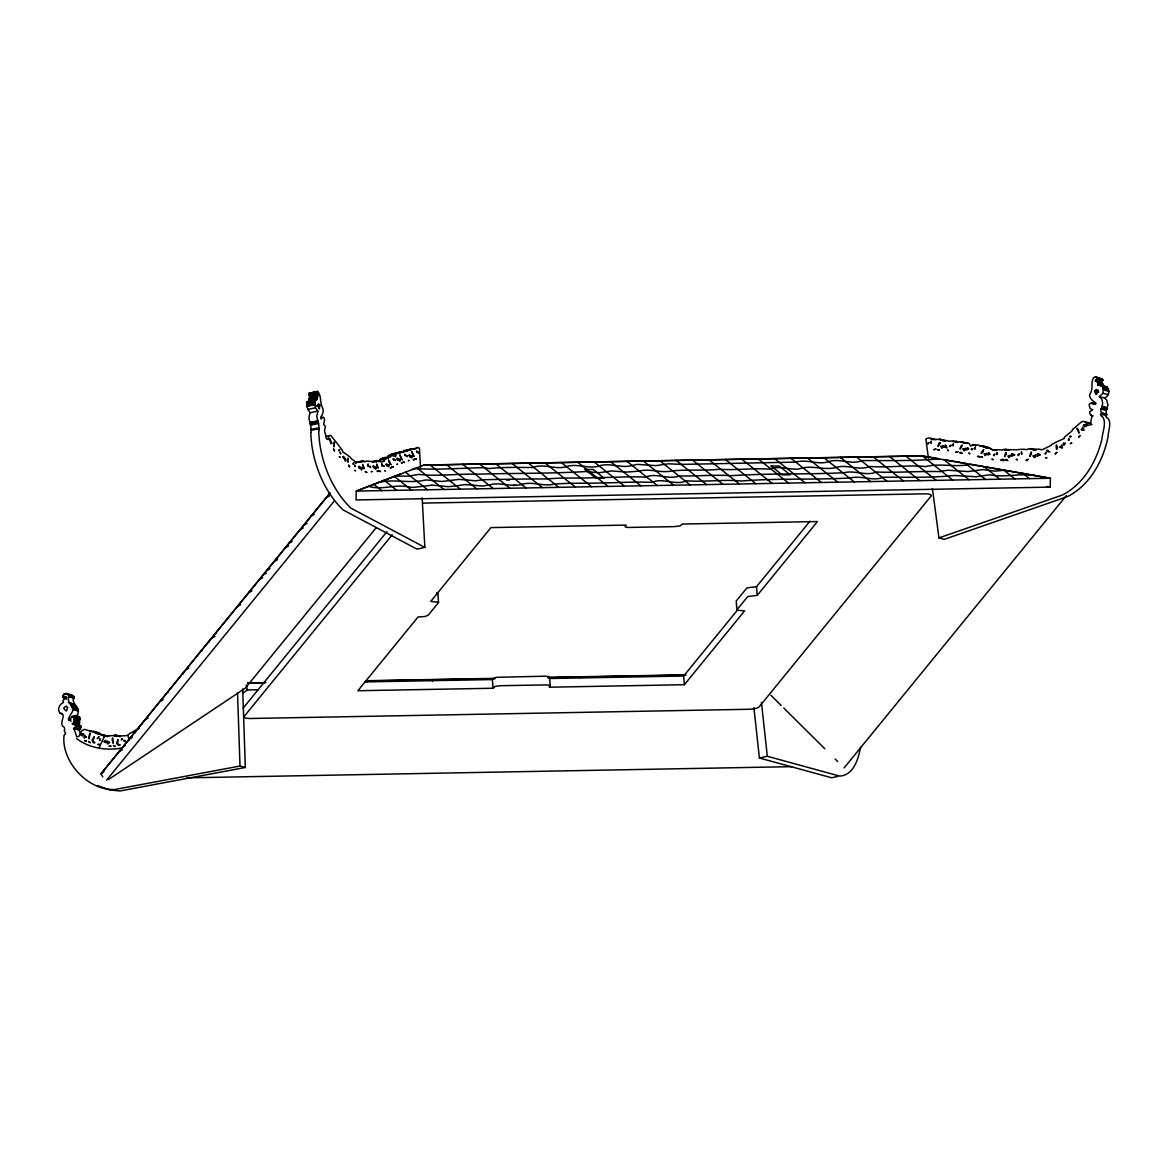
<?xml version="1.0" encoding="UTF-8"?>
<svg xmlns="http://www.w3.org/2000/svg" width="1168" height="1168" viewBox="0 0 1168 1168"><rect width="100%" height="100%" fill="white"/><g stroke="black" fill="none" stroke-linecap="round" stroke-linejoin="round"><path stroke-width="1.5" d="M308.834 395.31L310.206 397.178L308.965 399.076L309.374 400.989L307.155 402.011L306.615 406.333L309.973 412.757L317.886 411.048L315.404 407.807L314.469 401.865L315.199 400.142L317.287 399.281L317.9 394.434C316.046 390.857 307.242 398.843 308.907 393.353L317.521 391.324C321.828 395.631 319.55 402.332 322.426 407.515C324.062 410.508 322.923 414.29 320.689 417.268C321.317 421.955 321.623 415.969 323.711 417.385C326.383 420.349 321.507 424.32 325.113 425.94A3.256 1.431 77.8 0 1 325.273 427.897C324.251 429.882 324.368 430.656 325.332 433.737A29.156 12.833 77.8 0 1 325.872 436.452L326.368 438.818L327.624 439.46L329.069 435.649L330.675 435.357L336.486 442.584A6.745 2.964 77.8 0 1 336.793 442.862L342.385 450.454A1.986 0.876 77.8 0 1 342.647 451.797L348.108 455.535A1.664 0.73 77.8 0 1 348.473 456.016L349.743 456.878A7.169 3.154 77.8 0 1 350.02 456.995L350.648 457.768A4.73 2.088 77.8 0 1 350.896 458.396L356.43 462.499L357.875 461.827A8.877 3.913 77.8 0 1 358.81 461.769L362.08 461.389A1.986 0.876 77.8 0 1 362.43 461.608L363.54 461.345A6.585 2.891 77.8 0 1 363.774 461.214L364.46 461.506A6.468 2.847 77.8 0 1 364.839 461.973L366.256 461.039L372.198 461.579A8.293 3.65 77.8 0 1 373.088 461.535L376.14 461.185A1.854 0.818 77.8 0 1 376.461 461.404L378.782 461.068L379.965 459.506A1.883 0.832 77.8 0 1 380.286 459.593L389.849 456.936A6.687 2.949 77.8 0 1 390.214 457.257L391.236 455.768L393.587 455.841A11.067 4.876 77.8 0 0 394.039 455.695L395.061 456.308A7.431 3.27 77.8 0 1 395.529 456.776L396.083 453.856A7.475 3.285 77.8 0 1 396.799 453.739L399.354 452.585A1.883 0.832 77.8 0 1 399.69 452.731L401.412 452.147A6.687 2.949 77.8 0 1 401.777 452.527C403.865 449.957 406.391 452.235 407.982 450.6A7.475 3.285 77.8 0 1 408.712 450.483L411.267 449.33A1.883 0.832 77.8 0 1 411.589 449.476L413.326 448.877A6.687 2.949 77.8 0 1 413.691 449.257L417.487 447.344L419.443 448.191L420.495 467.477M401.047 473.843L356.269 491.071L356.036 499.948L1050.193 487.114L1050.426 478.252L970.491 464.295C955.979 467.711 940.444 462.908 925.596 466.572C906.821 464.689 888.702 468.018 869.737 466.426C859.677 470.981 847.837 464.426 837.252 467.112C825.104 471.2 811.205 464.265 799.043 468.967C789.422 470.149 778.735 465.171 769.537 469.2C752.718 467.842 736.205 470.456 719.634 469.273C703.662 470.952 687.251 469.229 671.571 470.996C660.752 473.361 649.788 468.178 639.246 471.113M65.539 697.573L62.868 696.843L62.605 695.821L64.342 693.734L66.299 693.485L71.628 694.96L74.256 697.15C69.306 702.698 84.169 711.531 72.226 707.428C70.372 703.472 66.824 701.238 68.941 695.69L66.299 693.485M72.226 707.428C76.884 710.042 63.583 719.43 71.19 721.138M72.182 709.064C80.899 708.669 78.825 713.648 75.278 717.4M387.572 457.228L388.156 455.564A7.475 3.285 77.8 0 1 388.886 455.462L391.441 454.308A1.883 0.832 77.8 0 1 391.776 454.454L399.748 452.512M132.232 737.621L131.969 737.183A2.526 2 -74.6 0 0 131.502 737.475L130.714 738.731M932.429 488.545L938.941 537.908L944.255 539.368L1067.669 496.502C1090.138 484.968 1103.118 460.864 1108.067 436.847C1108.009 431.299 1112.067 422.597 1107.717 418.042A8.629 6.818 -74.6 0 0 1106.928 417.837L1105.877 416.509L1106.549 413.72A5.344 4.219 -74.6 0 1 1106.154 411.107L1107.936 405.106L1106.797 400.201L1104.621 398.069L1099.292 396.594L1103.015 393.251L1103.307 387.28L1101.614 385.615L1097.672 384.856C1098.154 383.557 1097.555 380.68 1095.818 381.425L1095.467 380.067C1097.263 377.118 1103.015 382.943 1102.738 379.512L1095.409 376.957L1093.511 377.746C1090.386 382.973 1093.759 388.535 1090.065 393.747C1088.196 396.755 1091.934 400.682 1095.715 402.931C1095.686 406.858 1086.284 398.478 1090.197 408.683L1092.737 409.807L1089.759 411.808A3.256 2.57 -74.6 0 0 1089.934 413.764C1091.919 415.706 1092.43 415.808 1091.16 419.575A29.156 23.053 -74.6 0 0 1090.824 422.305L1090.459 424.685L1088.386 425.4L1084.911 421.677L1081.977 421.473L1073.275 428.875A6.745 5.329 -74.6 0 0 1072.72 429.255L1071.859 431.094L1064.442 437.109A1.986 1.562 -74.6 0 0 1064.296 438.467L1055.361 442.468A1.664 1.314 -74.6 0 0 1054.821 442.964L1052.733 443.884A7.169 5.665 -74.6 0 0 1052.266 444.015L1051.317 444.818A4.73 3.738 -74.6 0 0 1051.025 445.461L1042.031 449.826L1039.316 449.227A8.877 7.023 -74.6 0 0 1037.607 449.227L1031.665 449.008A1.986 1.562 -74.6 0 0 1031.081 449.257L1029.125 449.008A6.585 5.198 -74.6 0 0 1028.585 448.935L1027.417 449.242A6.468 5.125 -74.6 0 0 1026.862 449.738C1022.277 448.41 1018.292 450.176 1013.576 449.724A8.293 6.555 -74.6 0 0 1011.984 449.724L1006.436 449.534A1.854 1.475 -74.6 0 0 1005.896 449.768L1003.984 449.563A6.117 4.833 -74.6 0 0 1003.56 449.476L1002.48 449.768A6.074 4.803 -74.6 0 0 1001.954 450.22C998.041 448.527 993.749 451.855 990.61 448.527A7.475 5.913 -74.6 0 0 989.311 448.308L984.609 446.76A1.883 1.489 -74.6 0 0 984.055 446.862L983.471 446.03L980.667 446.351M1096.635 381.148C1099.73 381.323 1104.169 382.783 1103.001 386.316L1103.57 386.593C1110.111 385.761 1110.52 395.383 1104.724 397.996M103.952 737.388L104.025 736.336A1.986 1.562 -74.6 0 0 103.675 735.125C100.579 734.497 96.973 733.533 94.491 731.927A6.745 5.329 -74.6 0 0 93.98 731.898L89.702 730.788M92.447 731.723L84.373 729.314L81.599 731.037L78.869 736.409L76.767 736.833L76.037 734.73A29.156 23.053 -74.6 0 0 75.278 732.292L73.613 728.379C75.803 728.993 80.869 731.635 80.84 727.562A3.256 2.57 -74.6 0 0 80.694 725.591C67.335 724.481 76.489 723.109 73.993 716.145C70.81 715.999 70.62 719.707 68.532 720.408M80.694 725.591C73.453 727.62 87.089 713.984 73.993 716.145M1099.292 396.594C1103.38 399.149 1103.439 405.632 1100.913 409.004L1100.84 409.647A5.344 4.219 -74.6 0 0 1101.234 412.26L1107.133 414.757M403.106 451.374L403.354 451.038A1.883 0.832 77.8 0 1 403.675 451.184L411.662 449.257M376.388 461.929L376.87 461.433A7.475 3.285 77.8 0 1 377.556 461.185A6.117 2.701 77.8 0 1 377.717 461.039L378.359 461.302A6.074 2.672 77.8 0 1 378.709 461.74C380.87 460.104 383.688 462.981 384.783 459.725A7.475 3.285 77.8 0 1 385.469 459.462L387.893 457.798A1.883 0.832 77.8 0 1 388.199 457.885M391.82 454.381L399.952 451.958M403.719 451.111L411.851 448.687M1102.65 380.637L1100.796 381.527L1100.621 382.564L1102.081 382.637M1037.461 454.162L1037.695 453.87A2.526 2 -74.6 0 1 1038.177 453.899L1039.549 454.921L1038.294 455.724A39.508 31.229 -74.6 0 1 1037.228 456.192A10.483 8.293 -74.6 0 0 1037.461 455.33L1037.476 454.294L1040.133 454.907M1011.838 454.337L1012.057 454.06A2.351 1.854 -74.6 0 1 1012.51 454.089L1013.78 455.038L1012.612 455.797A36.996 29.258 -74.6 0 1 1011.619 456.221A9.826 7.767 -74.6 0 0 1011.838 455.418L1011.853 454.454L1014.496 455.067M117.866 739.782L117.632 743.812L119.91 744.994M422.159 497.977L424.86 547.398L416.947 549.121L343.042 509.905C322.996 490.589 311.535 460.075 310.805 432.773A8.629 3.796 77.8 0 1 311.214 432.54L310.907 428.437A5.344 2.351 77.8 0 0 310.79 425.809L308.848 418.071L309.973 412.757M424.86 547.398L350.955 508.182C330.909 488.881 319.448 458.367 318.718 431.065A8.629 3.796 77.8 0 1 319.141 430.831L318.82 426.714A5.344 2.351 77.8 0 0 318.703 424.101L316.762 416.363L317.886 411.048M860.539 747.403C858.363 758.879 853.589 775.435 839.617 776.078L767.318 756.28L759.404 758.003L753.9 707.604M73.613 728.379L75.19 727.737L75.526 726.102A3.256 2.57 -74.6 0 0 75.365 724.131L75.059 724.029M366.869 681.82L367.132 680.71L494.765 678.36M399.704 681.105L399.952 680.112M432.379 681.119L432.773 679.499M580.248 677.717L580.481 676.768M90.155 733.3L89.089 738.906L89.148 735.957A2.146 1.694 -74.6 0 0 89.206 735.475L89.98 733.825A3.139 2.482 -74.6 0 0 90.155 733.3L90.184 733.168M436.701 592.818L437.577 594.147M437.883 593.578L438.526 602.527L428.335 615.04L424.918 616.573L418.1 616.908L357.875 690.741L493.071 688.244L495.32 686.346L500.736 685.704L547.12 684.901L550.157 685.601L549.179 687.207L684.375 684.711L744.6 610.879L736.935 610.192L736.22 600.965L747.024 587.869L756.514 586.701L809.935 521.235M736.847 609.93L747.739 596.556L757.229 595.388L817.454 521.556L682.258 524.052L679.951 525.936L674.053 526.637L627.8 527.454L625.055 526.812L626.165 525.089L490.954 527.586L430.729 601.432L438.599 602.265M389.017 457.155L380.33 459.506L388.754 457.637M1094.533 391.236L1096.124 389.499L1097.949 390.083A1.898 1.504 -74.6 0 1 1098.183 391.09L1096.796 393.923A2.862 2.263 -74.6 0 1 1096.022 394.536L1094.533 391.236L1098.519 392.331M316.747 393.587L317.521 391.324M1005.108 459.871L1006.509 459.462A5.081 4.015 -74.6 0 1 1006.977 459.725L1005.108 459.871L1007.867 460.659M62.868 696.843L64.795 696.741L65.131 697.646L62.868 700.785L63.452 702.479C58.415 704.406 56.225 712.582 62.357 714.028M1101.804 413.282L1100.548 414.801L1101.599 416.363A8.629 6.818 -74.6 0 1 1102.402 416.567C1107.03 422.393 1102.285 432.364 1101.95 439.139C1096.387 461.754 1083.67 484.151 1062.34 495.042L938.941 537.908M99.251 747.389L104.2 736.862M493.071 688.244L492.356 679.557L496.108 677.323L545.383 676.184L549.164 676.71L548.916 677.966M382.637 458.513L384.871 457.36M94.36 736.804L92.944 740.702L94.637 742.687M382.505 458.834L382.418 459.009A6.687 2.949 77.8 0 0 381.936 458.659L381.104 458.863M77.541 708.903C79.818 708.45 76.3 710.859 78.241 710.83M959.789 452.629L961.206 452.41A4.497 3.562 -74.6 0 1 961.527 452.673L959.789 452.629L962.461 453.359M394.229 453.856L398.332 452.615M1097.321 379.162L1096.752 377.22M521.6 484.443C531.893 480.997 543.12 486.764 553.793 484.194C569.969 482.676 587.124 483.61 603.637 482.91C619.843 482.734 635.815 481.493 652.182 482.399C662.577 477.274 675.732 485.99 686.419 480.778C704.946 482.194 722.7 479.216 741.052 481.026C777.479 478.077 814.33 480.019 850.596 477.946C861.181 475.128 872.992 481.727 883.081 477.245C906.952 477.113 930.312 477.946 953.862 475.551A27.696 5.081 1.5 0 1 955.03 475.522L976.025 476.748L989.019 474.894A6.278 1.153 1.5 0 1 990.084 474.88C1005.093 477.814 1019.81 472.996 1034.921 475.537M1083.495 425.386L1083.568 425.283A2.351 1.869 -74.6 0 1 1083.977 424.962L1085.802 424.51L1085.364 425.853A26.441 20.907 -74.6 0 1 1084.824 426.875A10.497 8.293 -74.6 0 0 1084.415 426.232L1083.495 425.386L1086.182 426.291M1001.005 460.075L1003.093 459.199L1001.837 460.353A1.489 1.168 -74.6 0 1 1001.005 460.075L1003.765 460.688M124.684 745.783L124.246 745.388A10.132 8.015 -74.6 0 0 123.647 745.797L124.363 746.06M406.347 450.264L410.625 449.505M106.609 780.151L334.588 500.649M376.257 527.6L245.309 688.142L108.463 779.552M386.973 531.644L243.265 707.983A8.891 2.292 -4.7 0 0 243.353 708.421M392.156 534.842L243.981 716.67A8.891 2.292 -4.7 0 0 250.463 718.495L749.783 709.253A8.891 2.292 -4.7 0 0 759.039 706.976L931.261 495.86A8.891 2.292 -4.7 0 0 925.713 493.816L426.422 503.028A8.891 2.292 -4.7 0 0 422.977 503.291M684.375 684.711L683.66 676.024L737.066 610.557M844.114 767.916L1066.442 495.48M639.232 471.142L626.632 472.076L611.492 470.938L599.213 472.719L589.271 471.916A4.643 0.847 1.5 0 0 586.132 471.522C549.281 473.741 513 473.098 476.077 474.208M795.788 462.119C757.696 462.805 719.284 463.725 681.134 464.382M117.793 739.621L116.552 743.461L118.348 745.257A10.643 8.41 -74.6 0 0 119.034 745.418L120.012 744.95M566.407 466.616C576.685 463.17 587.796 468.923 598.366 466.266C608.616 462.032 620.485 468.426 631.246 465.755L637.144 464.353L655.993 465.623L668.476 463.813L681.119 464.368M399.544 452.702L400.069 452.308A7.475 3.285 77.8 0 1 400.799 452.191L402.347 452.177M566.319 466.674C555.764 470.047 543.222 463.054 532.856 467.521C517.964 467.434 503.758 467.01 489.158 468.572A24.703 4.541 1.5 0 1 484.632 467.653C462.251 468.076 440 469.872 417.648 468.718A7.183 1.314 1.5 0 0 415.02 468.543L414.713 468.529M404.712 450.541L403.938 450.395M86.242 736.833L84.184 738.045A5.314 4.205 -74.6 0 1 83.892 737.475L84.695 735.066L85.702 736.687A13.607 10.76 -74.6 0 0 86.242 736.833L86.33 736.847M104.025 736.336L113.223 735.504A1.664 1.314 -74.6 0 1 113.822 735.694L115.15 735.095L119.968 736.585M795.788 462.105C806.752 458.688 819.045 465.682 829.703 461.287C840.288 458.469 852.114 465.054 862.203 460.572C888.133 460.455 913.551 461.185 939.218 458.849L921.99 455.856L423.78 465.068M243.017 693.208L247.368 689.952L258.274 689.748M482.764 479.756L475.726 480.807L466.893 480.004M489.334 484.997L482.282 486.034L473.463 485.246M94.36 736.628L92.068 740.132L93.148 742.483A9.037 7.139 -74.6 0 0 93.717 742.848L94.739 742.673M941.437 471.127L940.809 471.624C919.026 470.967 898.294 472.894 876.511 472.003C866.393 476.442 854.64 469.916 844.041 472.719C806.592 474.631 768.719 473.186 731.051 475.697C713.838 474.485 696.624 476.398 679.309 475.916C668.505 480.223 655.949 472.31 645.612 477.172C629.158 476.194 613.083 477.654 596.79 477.595C580.379 478.515 563.312 477.391 547.223 478.953C525.439 478.909 504.561 479.333 482.822 479.712M103.996 771.8L100.988 773.815L102.784 776.91M383.892 461.375L380.783 462.032M521.6 484.457C511.015 487.494 500.123 481.61 489.436 484.924M476.033 474.237C457.17 473.639 438.321 476.544 419.341 474.442A10.731 1.971 1.5 0 0 418.261 474.5L408.377 476.121L395.047 476.077M1086.634 423.312L1090.007 423.064L1091.89 424.948M942.313 440.672L945.627 440.555A7.475 5.913 -74.6 0 1 946.941 440.628C949.715 442.497 952.154 439.299 955.278 442.263M964.388 443.3L965.761 443.271M941.466 471.113L947.248 470.324A28.47 5.227 1.5 0 1 948.81 470.281L968.024 471.551L982.565 469.653A6.336 1.168 1.5 0 1 983.368 469.638L994.771 471.142L1004.057 470.281M326.325 497.568L329.391 495.977M311.345 515.949L314.28 514.431M303.987 524.972L307.053 523.381M300.293 529.498L303.3 527.936M289.197 543.091L292.131 541.587M285.518 547.617L288.525 546.055M274.422 561.224L277.502 559.618M267.034 570.276L269.925 568.772M263.34 574.802L266.45 573.196M259.646 579.328L262.625 577.78M248.769 592.658L251.879 591.052M237.688 606.25L240.623 604.732M226.607 619.843L227.468 619.39M215.511 633.436L216.401 632.983M211.831 637.962L214.956 636.341M208.123 642.488L208.897 642.093M200.735 651.554L202.064 650.868M185.96 669.673L188.734 668.227M182.266 674.199L183.245 673.702M167.477 692.332L168.323 691.894M160.104 701.369L163.126 699.807M145.314 719.503L148.175 718.013M141.62 724.029L142.54 723.561M134.232 733.095L135.459 732.453M123.136 746.688L124.991 745.724M119.267 751.418L122.406 749.798M97.557 732.949L99.309 733.358A6.745 5.329 -74.6 0 1 99.806 733.402L100.652 734.146M450.892 480.428L458.513 479.391L466.601 479.931M457.462 485.654L465.083 484.632L473.171 485.173M107.076 736.424L108.697 736.351M1034.833 450.264L1035.87 450.22M450.848 480.442L441.781 481.464L426.773 479.975A9.023 1.65 1.5 0 0 425.21 480.033C410.289 483.844 393.908 478.646 378.651 482.457M457.418 485.684L448.351 486.706L433.343 485.216A9.023 1.65 1.5 0 0 431.78 485.275M837.631 776.443L831.704 777.786L759.404 758.003M1098.84 379.206L1102.066 378.695M952.606 441.519L956.198 441.051L958.402 442.263A6.687 5.285 -74.6 0 1 959.074 441.84L967.703 443.198A7.475 5.913 -74.6 0 1 969.031 443.271L970.681 446.132A7.431 5.884 -74.6 0 1 971.396 445.65L973.09 444.993A11.067 8.745 -74.6 0 0 973.951 445.11L978.127 444.906L980.317 446.351A6.687 5.285 -74.6 0 1 980.901 446.015L989.384 448.337A1.883 1.489 -74.6 0 1 989.924 448.235L990.771 449.023M423.838 465.112L922.019 455.929L1050.426 478.252L356.269 491.086L423.955 465.054M392.039 453.666L393.339 453.724M412.406 469.492L414.859 468.543M966.097 443.241L966.973 443.037M955.833 442.117L956.899 442.073M933.743 439.489L935.261 439.708M78.928 729.839L80.607 733.767A29.156 23.053 -74.6 0 1 81.147 735.446M139.386 728.073L137.663 729.212A1.986 1.562 -74.6 0 0 136.963 729.387L131.298 732.701A8.877 7.023 -74.6 0 0 129.677 733.592L127.151 735.592L117.851 736.117A4.73 3.738 -74.6 0 0 117.472 735.65L116.435 735.373A7.169 5.665 -74.6 0 0 115.968 735.49L115.968 735.49M308.907 393.353L316.82 391.645M308.644 394.185L316.557 392.477M308.659 394.959L316.572 393.251M309.987 396.142L317.9 394.434M309.403 397.281L318.119 395.47M309.33 397.514L317.871 395.806M309.097 398.989L317.01 397.281M308.965 399.076L316.878 397.368M309.316 400.39L317.229 398.682M308.177 401.091L316.09 399.383M309.097 401.281L317.287 399.281M307.286 401.85L315.74 400.011M307.155 402.011L315.637 400.142M307.213 402.245L315.126 400.536M307.213 402.697L315.126 400.989M306.556 403.573L314.674 401.836M306.834 404.318L314.747 402.61M306.921 404.873L314.834 403.164M306.804 406.128L314.718 404.42M306.615 406.333L314.528 404.624M316.528 405.719L319.696 405.033L319.433 408.888A2.862 1.256 77.8 0 1 318.937 408.304L317.798 405.515A1.898 0.832 77.8 0 1 317.798 404.508L318.514 403.763L319.696 405.033M316.674 406.23L319.842 405.544M307.491 409.515L315.404 407.807M309.71 422.626L317.638 420.918M309.681 422.831L317.594 421.122M309.739 423.371L317.652 421.663M309.943 424.057L317.857 422.334M310.659 425.181L318.572 423.473M310.717 429.474L318.703 427.838M311.418 430.262L319.331 428.554M325.901 436.336L329.069 435.649M406.128 450.293L412.465 448.935M413.574 449.096L416.859 448.381M392.638 453.899L400.566 452.191M400.084 452.702L404.96 451.651M354.911 462.63L362.825 460.907M360.386 462.017L363.54 461.345M380.505 458.732L389.294 456.717M372.081 461.769L376.826 460.747M373.293 462.09L377.498 461.141M242.681 688.959L245.324 767.493L240.009 766.033L115.004 789.466C87.936 790.984 61.057 761.361 64.036 735.3A8.629 6.818 -74.6 0 1 64.766 734.687C67.029 732.584 63.568 732.161 64.459 730.555A5.344 4.219 -74.6 0 0 64.415 727.854L64.24 727.27C57.32 723.985 68.313 713.327 59.699 713.298M245.324 767.493L119.997 790.984L109.412 789.904L97.44 785.538M122.494 747.9C106.843 750.936 89.513 748.367 76.621 738.599M100.93 734.701L104.025 734.657L106.332 736.439M69.671 695.194L71.628 694.96M967.308 443.241L962.855 442.176A1.883 1.489 -74.6 0 0 962.301 442.336L961.658 441.577M972.331 444.731L973.032 444.658A7.475 5.913 -74.6 0 1 974.346 444.731L975.616 445.767M431.707 485.216L414.1 487.348A6.22 1.139 1.5 0 1 409.822 487.173C396.171 483.669 383.425 490.18 369.541 486.691M982.39 446.293L983.996 446.643M509.467 480.033L506.605 480.077M516.037 485.275L513.175 485.319M247.85 682.915L265.924 682.594M547.661 677.382L685.485 674.827M247.674 683.192L264.041 682.886M365.876 681.017L494.984 678.623M547.719 677.644L685.937 675.089M364.372 681.922L492.356 679.557M550.259 678.491L683.66 676.024M186.778 777.844L791.656 766.661M944.897 440.394L936.984 439.197A6.687 5.285 -74.6 0 0 936.415 439.591L929.173 437.883L925.859 438.832L928.399 458.09M109.193 746.235L111.164 746.279L110.011 745.783A6.278 4.964 -74.6 0 0 109.252 746.133M94.988 732.745L97.309 732.935M1046.63 486.487L1050.193 487.114M992.172 449.651L994.64 449.768A7.475 5.913 -74.6 0 1 995.939 449.987L996.465 450.191M1095.409 376.957L1100.738 378.417M1097.409 378.038L1102.738 379.512M1097.57 378.812L1102.884 380.286M1095.467 380.067L1100.796 381.527M1095.292 381.104L1102.256 382.856M1097.146 381.79L1099.818 382.52M1097.716 382.856L1103.293 384.389M1097.628 384.257L1105.147 386.36M1101.614 385.615L1106.928 387.075M1100.621 385.498L1107.191 387.221M1097.672 384.856L1107.147 387.455M1101.935 386.447L1107.249 387.907M1102.928 387.265L1108.636 388.754M1102.986 388.039L1108.301 389.513M1102.957 388.594L1108.271 390.054M1103.453 389.835L1109.147 391.499M1094.679 390.711L1098.679 391.806M1103.015 393.251L1108.33 394.726M1093.014 402.989L1095.905 403.88M1091.554 402.931L1094.212 403.675M1102.023 406.42L1107.337 407.88M1102.139 406.61L1107.454 408.085M1102.139 407.15L1107.468 408.625M1101.935 407.851L1107.264 409.311M1100.913 409.004L1106.227 410.479M1100.723 414.114L1106.038 415.574M1090.503 415.166L1093.175 415.896M1084.911 421.677L1090.226 423.137M1084.678 424.904L1087.335 425.634M1081.393 429.634L1083.568 429.722A5.314 4.205 -74.6 0 0 1083.743 429.036L1082.692 427.138L1082.079 429.036A12.483 9.87 -74.6 0 1 1081.393 429.634L1084.065 430.364M1059.858 447.081L1061.77 447.826A6.205 4.906 -74.6 0 0 1062.135 447.183L1061.77 444.935L1060.646 446.687A13.826 10.935 -74.6 0 1 1059.858 447.081L1062.515 447.811M1047.243 451.301C1050.558 452.498 1045.725 447.84 1047.243 451.301L1049.901 452.031M1030.22 448.57L1035.549 450.045M1032.293 449.563L1035.082 450.352M1037.505 453.958L1040.352 454.6M1033.198 455.914A13.914 10.994 -74.6 0 0 1034.03 455.943L1035.812 454.775L1034.994 457.199A8.322 6.57 -74.6 0 1 1034.366 457.666L1033.198 455.914L1035.855 456.644M1005.093 449.14L1009.094 450.235M1003.984 449.563L1006.641 450.293M983.471 446.03L988.785 447.49M1012.057 454.06L1014.715 454.79M1011.868 454.148L1014.539 454.878M983.952 446.789L988.04 447.972M973.09 444.993L975.747 445.723M960.607 441.84L966.301 443.431M939.568 438.934L945.438 441.095M930.531 438.891L933.188 439.621M984.332 453.68A11.695 9.242 -74.6 0 0 985.047 453.885L986.829 453.315L985.573 455.316A8.351 6.599 -74.6 0 1 984.931 455.608L984.332 453.68L986.989 454.41M963.074 449.023A11.695 9.242 -74.6 0 0 963.804 449.154L965.571 448.278L964.447 450.498A8.351 6.599 -74.6 0 1 963.819 450.848L963.074 449.023L965.732 449.753M979.791 456.79C978.098 455.272 975.572 456.776 979.675 456.892M940.985 446.38A11.695 9.242 -74.6 0 0 941.729 446.512L943.481 445.636L942.357 447.855A8.351 6.599 -74.6 0 1 941.729 448.22L940.985 446.38L943.642 447.125M944.503 447.183A37.201 29.404 -74.6 0 0 945.525 446.891L946.752 446.337L945.715 445.125A2.102 1.664 -74.6 0 0 945.306 445.008L944.854 446.395A11.33 8.964 -74.6 0 1 944.503 447.183L947.175 447.928M67.934 694.347L73.263 695.807M64.342 693.734L67.014 694.464M68.941 695.69L74.256 697.15M69.16 696.931L74.475 698.406M62.605 695.821L66.605 696.916M62.59 696.639L66.576 697.734M63.744 698.464L66.518 699.106M68.386 702.552L73.715 704.027M69.846 703.078L75.248 704.596M70.883 704.946L76.212 706.406M71.511 705.224L76.84 706.698M71.482 706.348L76.811 707.808M71.569 706.582L76.898 708.042M72.168 707.005L77.497 708.465M72.27 707.268L78.46 709.049M73.088 709.575L78.402 711.049M74.183 716.422L79.512 717.897M74.27 716.802L79.599 718.262M74.402 716.933L79.891 718.466M72.226 716.583L80.052 718.67M72.095 716.743L80.183 719.123M74.752 718.13L80.081 719.605M74.095 718.729L79.409 720.189M74.022 719.313L79.351 720.773M68.24 718.758L70.912 719.488M74.416 720.671L79.745 722.145M74.445 721.371L79.774 722.846M74.037 722.35L79.351 723.81M114.96 735.066L120.275 736.541M72.416 723.605L77.73 725.08M72.197 723.78L79.833 725.708M113.924 735.782L116.596 736.512M75.526 726.102L80.84 727.562M93.133 731.168L98.462 732.628M93.98 731.898L99.309 733.358M94.71 732.321L97.367 733.051M95.601 733.241L98.273 733.971M75.19 727.737L80.519 729.212M101.236 735.066L106.551 736.526M74.869 728.102L80.183 729.562M987.748 447.651L986.215 447.49A6.687 5.285 -74.6 0 0 985.631 447.826L985.237 447.694M84.607 740.702L86.374 741.33L85.498 740.483A6.424 5.081 -74.6 0 0 84.709 740.6M356.371 463.024L355.86 462.937A6.585 2.891 77.8 0 0 355.627 463.054M1022.891 473.39L1029.49 478.632M1003.794 470.076L1014.875 478.909M984.098 466.674L999.793 479.187M985.5 479.435L965.381 463.404L943.875 459.666L969.075 479.741M922.399 455.929L952.665 480.048M905.886 456.148L936.24 480.355M889.476 456.454L919.844 480.661M873.08 456.761L903.448 480.953M856.64 457.068L887.008 481.26M840.245 457.36L870.613 481.566M823.834 457.666L854.202 481.873M807.424 457.973L837.792 482.18M790.984 458.279L821.352 482.472M774.603 458.586L804.971 482.778M758.207 458.878L788.575 483.085M741.782 459.185L772.15 483.391M725.401 459.491L755.769 483.683M708.947 459.798L739.315 483.99M692.551 460.09L722.919 484.297M676.141 460.396L706.509 484.603M659.745 460.703L690.113 484.91M643.349 461.01L673.717 485.202M626.939 461.302L657.292 485.508M610.499 461.608L640.867 485.815M594.089 461.915L624.457 486.122M577.678 462.221L608.046 486.414M561.253 462.528L591.621 486.72M544.872 462.82L575.24 487.027M528.432 463.127L558.8 487.333M512.037 463.433L542.405 487.64M495.626 463.74L525.994 487.932M479.581 464.032L509.949 488.239M462.791 464.338L493.159 488.545M446.41 464.645L476.763 488.852M429.97 464.952L460.338 489.144M416.713 467.769L443.942 489.45M405.384 472.106L427.517 489.757M394.302 476.354L411.486 490.049M384.038 480.179L396.77 490.326M373.453 484.005L381.732 490.604M770.924 695.296L781.202 705.487M783.772 708.042L824.856 748.805M835.135 758.996L837.704 761.536M945.365 440.949L940.766 439.548A1.883 1.489 -74.6 0 0 940.225 439.708M246.229 684.915L247.368 689.952M128.144 735.256L128.918 740.483M761.434 702.377L767.318 756.28M756.514 586.701L757.229 595.388M549.515 677.148L550.23 685.835M237.527 692.755L240.009 766.033M363.204 467.127C366.11 473.536 361.408 459.871 362.912 466.134A2.716 1.197 77.8 0 1 363.117 466.601L363.204 467.127M377.191 466.543C379.892 472.529 375.497 459.739 376.914 465.623A2.555 1.124 77.8 0 1 377.103 466.061L377.191 466.543M381.746 463.798L381.965 465.901L381.746 463.798M975.134 448.264C974.652 451.753 974.696 445.607 975.134 448.264M1057.434 447.49C1056.31 454.177 1055.492 440.497 1057.055 446.395A2.117 1.679 -74.6 0 0 1057.04 446.877L1057.434 447.49M113.179 741.68L113.179 743.271L112.332 740.614A2.117 1.679 -74.6 0 0 112.245 740.147L112.551 737.913L113.179 741.68M368.095 464.163L368.314 466.412L368.095 464.163M1010.32 455.374L1009.517 457.17A7.811 6.176 -74.6 0 1 1008.933 457.608L1007.853 455.987A12.965 10.249 -74.6 0 0 1008.626 456.002L1010.32 455.374M1077.027 428.525L1078.998 433.124L1078.473 430.32A2.146 1.694 -74.6 0 1 1078.341 429.882L1077.334 428.714A3.139 2.482 -74.6 0 1 1077.086 428.306L1077.027 428.525M347.582 458.863L347.67 459.506A2.117 0.934 77.8 0 1 347.743 459.988C348.195 467.069 348.663 455.535 347.582 458.761M404.931 455.243C405.836 457.725 404.522 451.885 404.931 455.243M416.845 451.972C417.852 454.44 416.363 448.614 416.845 451.972M397.208 458.513L397.66 460.061A37.201 16.381 77.8 0 0 398.259 460.323A11.33 4.993 77.8 0 1 397.967 459.535L397.543 458.177A2.102 0.92 77.8 0 0 397.324 458.294L397.208 458.513M409.107 455.257L409.574 456.79A37.201 16.381 77.8 0 0 410.172 457.068A11.33 4.993 77.8 0 1 409.88 456.279L409.574 454.98A2.102 0.92 77.8 0 0 409.238 455.038L409.107 455.257M397.441 464.368L396.959 464.499A6.439 2.832 77.8 0 1 397.062 463.988L397.441 464.368M940.094 442.803L939.714 443.986A2.978 2.351 -74.6 0 0 939.335 444.497C936.167 450.498 939.32 440.847 940.094 442.803M962.169 445.431L961.717 446.716A2.978 2.351 -74.6 0 0 961.41 447.14C958.096 453.257 961.527 443.387 962.169 445.431M1030.95 454.454C1027.621 461.725 1032.176 447.475 1031.344 453.68A2.716 2.146 -74.6 0 0 1031.008 454.264L1030.95 454.454M334.442 443.081L333.8 446.891L333.741 444.088A2.146 0.949 77.8 0 0 333.756 443.65L334.165 442.453A3.139 1.387 77.8 0 0 334.252 442.044L334.442 443.081M1005.75 454.615C1002.655 461.433 1007.006 447.884 1006.057 453.987A2.555 2.015 -74.6 0 0 1005.809 454.44L1005.75 454.615M947.555 450.206L948.547 450.79A6.439 5.095 -74.6 0 0 948.197 450.322L947.555 450.206M967.133 448.293L966.943 449.023A11.33 8.964 -74.6 0 1 966.593 449.826A37.201 29.404 -74.6 0 0 967.615 449.519L968.841 448.979L967.805 447.753A2.102 1.664 -74.6 0 0 967.381 447.651L967.133 448.293M982.682 452.089C977.923 457.535 985.763 445.373 983.164 451.213A2.978 2.351 -74.6 0 0 982.828 451.607L982.682 452.089M333.595 449.14L334.603 451.009L333.61 449.052M358.897 466.733L359.262 468.28A39.508 17.389 77.8 0 0 359.919 468.704A10.483 4.614 77.8 0 1 359.671 467.857L359.364 466.397A2.526 1.11 77.8 0 0 359.102 466.455L358.97 466.572M408.902 460.615L408.391 460.776A6.439 2.832 77.8 0 1 408.523 460.309L408.902 460.615M988.391 453.242L988.143 454.089A11.33 8.964 -74.6 0 1 987.748 454.863A37.201 29.404 -74.6 0 0 988.77 454.659L990.011 454.25L989.194 452.98A2.102 1.664 -74.6 0 0 988.683 452.761L988.391 453.242M1056.777 452.41L1055.551 453.943A1.971 1.562 -74.6 0 1 1055.054 453.958L1056.777 452.41M1071.071 436.482C1069.8 438.38 1068.472 435.095 1071.071 436.482M343.83 457.637L343.815 457.856A9.344 4.117 77.8 0 0 343.815 458.63A31.916 14.045 77.8 0 1 343.275 457.783L342.662 456.586L343.64 456.44A2.57 1.139 77.8 0 1 343.918 456.615L343.83 457.637M393.382 459.608C394.507 461.345 392.696 456.177 393.382 459.608M99.163 744.323L97.747 744.644A11.023 8.716 -74.6 0 1 98.419 744.396L99.163 744.323M376.184 467.653L375.775 469.302A7.811 3.431 77.8 0 1 375.41 468.894L374.68 466.66L375.746 467.696A12.965 5.709 77.8 0 0 376.184 467.653M362.124 468.324L361.686 470.091A8.322 3.665 77.8 0 1 361.292 469.653L360.547 467.185L361.657 468.368A13.914 6.117 77.8 0 0 362.124 468.324M385.367 470.719L384.783 471.025A7.431 3.27 77.8 0 1 384.973 470.616L385.367 470.719M67.569 707.531L66.605 710.874A2.862 2.263 -74.6 0 1 65.758 710.699L63.977 708.713A1.898 1.504 -74.6 0 1 64.036 707.618L66.094 706.1L67.569 707.531M371.95 471.565L371.336 471.887A8.03 3.533 77.8 0 1 371.541 471.463L371.95 471.565M1028.103 459.36L1026.76 460.586A1.591 1.256 -74.6 0 1 1025.869 460.294L1028.103 459.36M388.959 464.981L388.827 466.616A8.351 3.679 77.8 0 1 388.433 466.339L387.469 464.28L388.55 464.908A11.695 5.154 77.8 0 0 388.929 464.689L388.959 464.981M340.195 452.235L340.676 453.68L340.195 452.235M1045.667 457.783L1047.039 457.768A10.132 8.015 -74.6 0 0 1046.411 457.666L1045.754 457.71M968.944 453.199L969.893 453.914A6.439 5.095 -74.6 0 0 969.586 453.403L968.944 453.199M88.593 741.519L90.228 742.614L88.593 741.519M328.938 438.511L329.347 439.825A26.441 11.636 77.8 0 0 329.77 440.832A10.497 4.614 77.8 0 1 329.931 440.175L330.325 439.314A2.351 1.037 77.8 0 0 330.004 438.891L328.938 438.511M1016.306 459.36L1017.503 459.944A8.03 6.351 -74.6 0 0 1017.036 459.52L1016.306 459.36M992.085 459.228L993.194 459.769A7.431 5.884 -74.6 0 0 992.756 459.374L992.143 459.126M1079.947 435.664L1078.604 437.255L1079.947 435.664M355.466 470.66L354.678 470.558A10.132 4.468 77.8 0 1 355.014 470.456L355.466 470.66M105.719 741.563L105.689 741.797A9.344 7.388 -74.6 0 0 105.646 742.629A31.916 25.229 -74.6 0 1 104.755 742.206L103.806 741.592L105.456 740.439A2.57 2.029 -74.6 0 1 105.938 740.381L105.719 741.563M400.128 459.725L399.938 461.272A8.351 3.679 77.8 0 1 399.544 460.937L398.697 458.732L399.719 459.579A11.695 5.154 77.8 0 0 400.113 459.433L400.128 459.725M412.041 456.454L411.837 458.017A8.351 3.679 77.8 0 1 411.443 457.681L410.537 455.491L411.632 456.323A11.695 5.154 77.8 0 0 412.027 456.162L412.041 456.454M339.538 449.592L338.749 450.658L339.538 449.592M373.191 466.368L373.512 467.609A36.996 16.294 77.8 0 0 374.125 468.003A9.826 4.322 77.8 0 1 373.891 467.215L373.599 465.857A2.351 1.037 77.8 0 0 373.351 465.901L373.191 466.368M348.604 465.258L349.466 466.996A1.971 0.861 77.8 0 0 349.743 466.996L348.604 465.258M330.544 441.796L330.661 442.949A5.314 2.336 77.8 0 0 330.836 443.636L332.033 443.49A12.483 5.49 77.8 0 1 331.581 442.92L331.055 441.037L330.544 441.796M99.776 738.979L99.514 740.497L100.536 740.103L99.776 738.979M344.662 459.082L344.954 460.44A6.205 2.73 77.8 0 0 345.246 461.068L346.21 460.265A13.826 6.088 77.8 0 1 345.713 459.9L344.925 458.163L344.662 459.082M395.587 459.783L395.441 460.586L394.755 459.345L395.587 459.783M81.205 734.234L81.848 735.271A26.441 20.907 -74.6 0 0 82.505 735.971A10.497 8.293 -74.6 0 1 82.811 735.154L83.468 733.796A2.351 1.869 -74.6 0 0 83.016 733.708L81.205 734.234M393.295 466.937L392.068 466.631L393.295 466.937M386.126 464.703L386.593 465.798A37.201 16.381 77.8 0 0 387.177 465.959A11.33 4.993 77.8 0 1 386.856 465.214L386.389 463.886A2.102 0.92 77.8 0 0 386.185 464.046L386.126 464.703M935.918 449.008L933.874 449.709L935.918 449.008M958.008 451.651L955.891 452.25L958.008 451.651M98.813 736.731L97.382 738.57L98.813 736.731M407.194 455.973L407.004 456.717L406.347 455.389L407.194 455.973M419.108 452.717L418.918 453.461L418.261 452.133L419.108 452.717M113.5 745.491L114.887 746.6A1.971 1.562 -74.6 0 0 115.369 746.337L113.5 745.491M404.508 462.44L403.252 461.9L404.508 462.44M416.421 459.17L415.166 458.644L416.421 459.17M107.076 742.366L107.5 743.563A6.205 4.906 -74.6 0 0 107.952 743.987L109.763 742.264A15.038 11.884 -74.6 0 1 109.077 742.308L107.573 741.154L107.076 742.366M390.36 468.134L391.28 467.857L390.535 467.726A4.497 1.986 77.8 0 0 390.36 468.134M585.095 469.448L596.045 478.311L604.119 478.238L593.242 469.463L585.095 469.448M771.128 466.017L782.078 474.88L790.152 474.792L779.275 466.032L771.128 466.017M1068.778 438.774L1068.253 440.234L1069.275 440.073L1068.778 438.774M1021.46 452.177L1021.65 454.337L1021.46 452.177M996.903 452.512L997.078 454.527L997.034 452.688M340.005 457.17L339.173 456.659A11.023 4.862 77.8 0 1 339.552 456.761L340.005 457.17M353.422 463.097L353.174 464.338L353.481 462.951M401.442 463.024L402.391 462.937L401.588 462.747A4.497 1.986 77.8 0 0 401.442 463.024M413.341 459.754L414.304 459.666L413.487 459.491A4.497 1.986 77.8 0 0 413.341 459.754M370.563 466.835L370.241 467.507L369.672 466.032L370.563 466.835M384.053 466.309L383.221 465.55L384.053 466.309M1019.138 454.031L1018.438 455.535L1017.737 454.878L1019.138 454.031M994.742 454.25L994.085 455.651L993.428 455.038L994.742 454.25M366.737 472.471L365.38 471.609L366.737 472.471M380.491 471.551L379.235 470.733L380.491 471.551M1065.362 443.358L1064.544 444.453A31.916 25.229 -74.6 0 1 1063.771 445.315A9.344 7.388 -74.6 0 0 1063.581 444.555L1063.114 443.329A2.57 2.029 -74.6 0 1 1063.581 443.125L1065.362 443.358M121.925 738.906C119.954 742.133 123.764 737.694 121.925 738.906M931.232 441.227L931.071 443.344L931.319 441.3M953.322 443.869L953.146 445.986L953.409 443.782M937.802 449.841L939.51 450.103A4.497 3.562 -74.6 0 0 939.116 449.782L937.802 449.841M1071.64 443.125L1070.268 443.665L1070.968 443.241A11.023 8.716 -74.6 0 1 1071.64 443.125M928.881 442.687L928.02 444.044L927.494 443.314L928.881 442.687M950.971 445.329L950.095 446.672L949.584 445.957L950.971 445.329M980.945 456.819L982.536 457.184A4.497 3.562 -74.6 0 0 982.244 456.892L981.018 456.732M1045.798 452.483L1044.878 453.797L1045.856 453.958L1045.798 452.483M972.667 448.658L971.718 449.928L971.25 449.14L972.667 448.658M216.868 631.435L100.988 773.815L330.121 492.911L216.868 631.435M377.439 471.025L377.366 471.084A5.081 2.234 77.8 0 0 377.133 471.361L378.198 471.463L377.439 471.025M125.078 740.892L124.173 741.534L123.983 740.089L125.078 740.892M388.594 460.207L389.251 462.192A2.978 1.314 77.8 0 1 389.484 462.572L390.988 464.747L388.594 460.207M399.982 455.053L400.566 457.082A2.978 1.314 77.8 0 1 400.785 457.506L402.23 459.885L399.982 455.053M411.881 451.797L412.479 453.826A2.978 1.314 77.8 0 1 412.698 454.235L414.144 456.615L411.983 451.928M355.364 466.543L354.692 465.258L355.364 466.543"/></g></svg>
